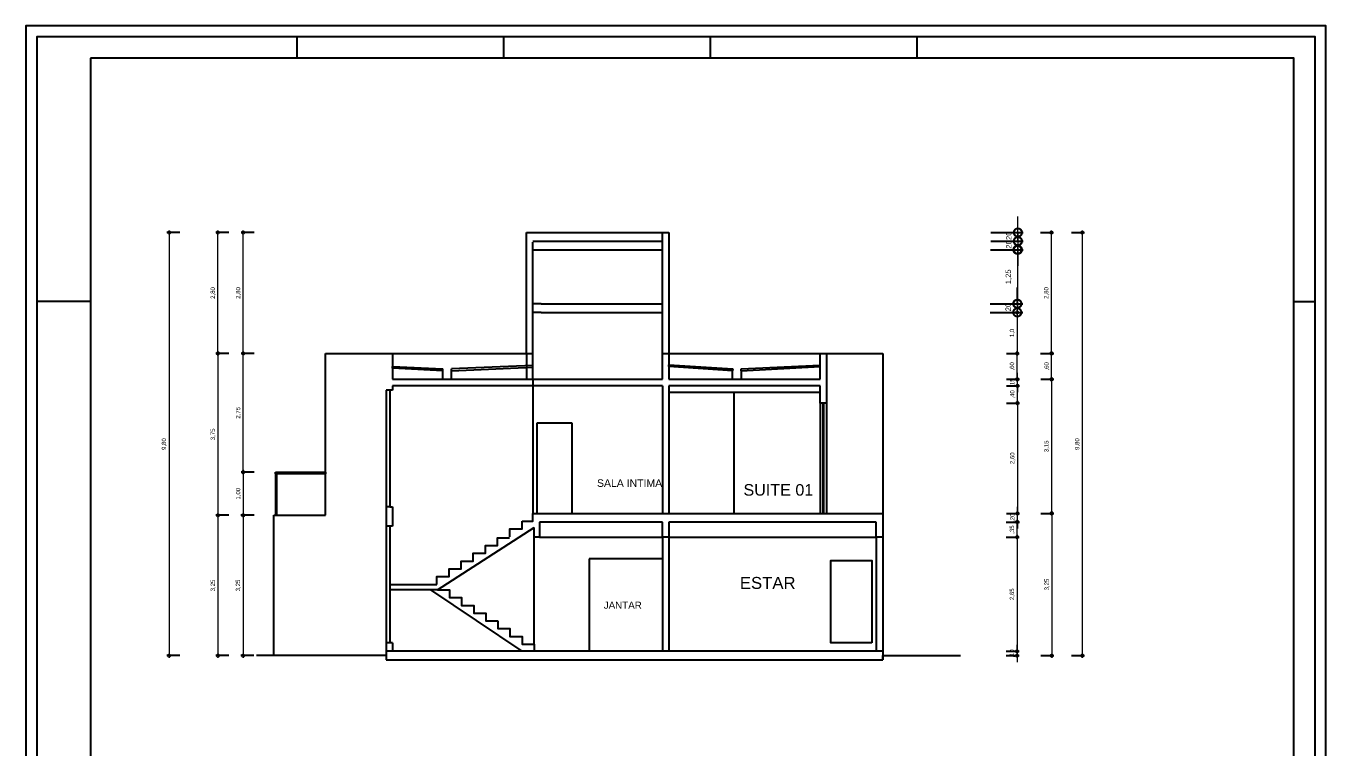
# Model space of a CAD drawing. Header units: metres. Extents: x 0 to 327, y 17 to 88.
# Drawn here: x 126.3 to 156.39, y 70.94 to 87.64 of the extents above; entities that cross this region are included whole.
import ezdxf

# ---------------------------------------------------------------- set-up
doc = ezdxf.new("R2010")
doc.units = ezdxf.units.M
doc.header["$LTSCALE"] = 0.5
doc.linetypes.add('HIDDEN', pattern=[9.525, 6.35, -3.175])
doc.layers.add('0_MRG_AUX', color=7, linetype='Continuous', true_color=0xecbcd1, plot=False)
for name, color, linetype in [('ARQ_ALV VS', 2, 'Continuous'), ('ARQ_CONC CT', 6, 'Continuous'), ('ARQ_ESQ CT', 30, 'Continuous'), ('ARQ_METAL CT', 2, 'Continuous'), ('ARQ_PROJ INF', 1, 'HIDDEN'), ('ARQ_TXT 01', 1, 'Continuous'), ('ARQ_VISTA 01', 1, 'Continuous'), ('DENTRO ESQUAD', 2, 'Continuous'), ('DET_VISTA 01', 1, 'Continuous'), ('MRG_EXTERNA', 1, 'Continuous'), ('MRG_INTERNA', 2, 'Continuous'), ('PDF_ARQ_ALV VS', 7, 'Continuous')]:
    doc.layers.add(name, color=color, linetype=linetype)
doc.layers.add('ARQ_COTA_AZUL', color=5, linetype='Continuous', lineweight=20, true_color=0x0000ff)
doc.styles.add('Annot_2.0mm', font='arial.ttf', dxfattribs={"height": 2})
doc.styles.add('cota', font='arial.ttf')
doc.dimstyles.new('Info 01 - annot', dxfattribs={"dimtxt": 2, "dimasz": 3, "dimexe": 1, "dimexo": 1, "dimgap": 1, "dimtad": 1, "dimzin": 4, "dimtxsty": 'cota', "dimblk": 'DOTSMALL', "dimcen": 2, "dimdle": 1, "dimclrd": 256, "dimclre": 256, "dimclrt": 1, "dimazin": 2, "dimtfac": 0.09, "dimtix": 1, "dimtmove": 2, "dimatfit": 2, "dimfxl": 5, "dimfxlon": 1, "dimtolj": 1, "dimtzin": 4, "dimlwd": -1, "dimarcsym": 1})

# ---------------------------------------------------------------- blocks, each defined once
blk = doc.blocks.new('_DotSmall')
at = {"color": 0, "linetype": 'ByBlock', "const_width": 0.5}
blk.add_lwpolyline([(-0.0625, 0, 1), (0.0625, 0, 1)], format="xyb", close=True, dxfattribs=at)
blk = doc.blocks.new('*D174')
at = {"layer": 'ARQ_COTA_AZUL', "transparency": 16777216}
for p, q in [((149.26, 82.858), (149.26, 83.233)), ((149.26, 82.858), (149.26, 82.658)), ((149.26, 82.658), (149.26, 82.283))]:
    blk.add_line(p, q, dxfattribs=at)
at = {"layer": 'ARQ_COTA_AZUL', "lineweight": -2, "transparency": 16777216}
for p, q in [((148.635, 82.858), (149.385, 82.858)), ((148.635, 82.658), (149.385, 82.658))]:
    blk.add_line(p, q, dxfattribs=at)
at = {"layer": 'ARQ_COTA_AZUL', "transparency": 16777216, "xscale": 0.375, "yscale": 0.375, "zscale": 0.375}
for p, rotation in [((149.26, 82.858), 270), ((149.26, 82.658), 90)]:
    blk.add_blockref('_DotSmall', p, dxfattribs=dict(at, rotation=rotation))
at = {"layer": 'ARQ_COTA_AZUL', "color": 1, "transparency": 16777216, "insert": (149.06, 82.758), "char_height": 0.125, "attachment_point": 5, "rotation": 90, "style": 'cota'}
blk.add_mtext('\\A1;,20', dxfattribs=at)
blk = doc.blocks.new('*D175')
at = {"layer": 'ARQ_COTA_AZUL', "transparency": 16777216}
for p, q in [((149.26, 82.658), (149.26, 83.033)), ((149.26, 82.658), (149.26, 82.458)), ((149.26, 82.458), (149.26, 82.083))]:
    blk.add_line(p, q, dxfattribs=at)
at = {"layer": 'ARQ_COTA_AZUL', "lineweight": -2, "transparency": 16777216}
for p, q in [((148.635, 82.658), (149.385, 82.658)), ((148.635, 82.458), (149.385, 82.458))]:
    blk.add_line(p, q, dxfattribs=at)
at = {"layer": 'ARQ_COTA_AZUL', "transparency": 16777216, "xscale": 0.375, "yscale": 0.375, "zscale": 0.375}
for p, rotation in [((149.26, 82.658), 270), ((149.26, 82.458), 90)]:
    blk.add_blockref('_DotSmall', p, dxfattribs=dict(at, rotation=rotation))
at = {"layer": 'ARQ_COTA_AZUL', "color": 1, "transparency": 16777216, "insert": (149.06, 82.558), "char_height": 0.125, "attachment_point": 5, "rotation": 90, "style": 'cota'}
blk.add_mtext('\\A1;,20', dxfattribs=at)
blk = doc.blocks.new('*D176')
at = {"layer": 'ARQ_COTA_AZUL', "transparency": 16777216}
blk.add_line((149.249, 82.583), (149.249, 81.083), dxfattribs=at)
at = {"layer": 'ARQ_COTA_AZUL', "lineweight": -2, "transparency": 16777216}
for p, q in [((148.624, 82.458), (149.374, 82.458)), ((148.624, 81.208), (149.374, 81.208))]:
    blk.add_line(p, q, dxfattribs=at)
at = {"layer": 'ARQ_COTA_AZUL', "transparency": 16777216, "xscale": 0.375, "yscale": 0.375, "zscale": 0.375}
for p, rotation in [((149.249, 82.458), 90), ((149.249, 81.208), 270)]:
    blk.add_blockref('_DotSmall', p, dxfattribs=dict(at, rotation=rotation))
at = {"layer": 'ARQ_COTA_AZUL', "color": 1, "transparency": 16777216, "insert": (149.049, 81.833), "char_height": 0.125, "attachment_point": 5, "rotation": 90, "style": 'cota'}
blk.add_mtext('\\A1;1,25', dxfattribs=at)
blk = doc.blocks.new('*D177')
at = {"layer": 'ARQ_COTA_AZUL', "transparency": 16777216}
for p, q in [((149.246, 81.208), (149.246, 81.583)), ((149.246, 81.208), (149.246, 81.008)), ((149.246, 81.008), (149.246, 80.633))]:
    blk.add_line(p, q, dxfattribs=at)
at = {"layer": 'ARQ_COTA_AZUL', "lineweight": -2, "transparency": 16777216}
for p, q in [((148.621, 81.208), (149.371, 81.208)), ((148.621, 81.008), (149.371, 81.008))]:
    blk.add_line(p, q, dxfattribs=at)
at = {"layer": 'ARQ_COTA_AZUL', "transparency": 16777216, "xscale": 0.375, "yscale": 0.375, "zscale": 0.375}
for p, rotation in [((149.246, 81.208), 270), ((149.246, 81.008), 90)]:
    blk.add_blockref('_DotSmall', p, dxfattribs=dict(at, rotation=rotation))
at = {"layer": 'ARQ_COTA_AZUL', "color": 1, "transparency": 16777216, "insert": (149.046, 81.108), "char_height": 0.125, "attachment_point": 5, "rotation": 90, "style": 'cota'}
blk.add_mtext('\\A1;,20', dxfattribs=at)
blk = doc.blocks.new('*D178')
at = {"layer": 'ARQ_COTA_AZUL', "lineweight": -2, "transparency": 16777216}
for p, q in [((148.993, 81.008), (149.293, 81.008)), ((148.993, 80.058), (149.293, 80.058))]:
    blk.add_line(p, q, dxfattribs=at)
at = {"layer": 'ARQ_COTA_AZUL', "transparency": 16777216}
blk.add_line((149.243, 81.058), (149.243, 80.008), dxfattribs=at)
at = {"layer": 'ARQ_COTA_AZUL', "transparency": 16777216, "xscale": 0.15, "yscale": 0.15, "zscale": 0.15}
for p, rotation in [((149.243, 81.008), 90), ((149.243, 80.058), 270)]:
    blk.add_blockref('_DotSmall', p, dxfattribs=dict(at, rotation=rotation))
at = {"layer": 'ARQ_COTA_AZUL', "color": 1, "transparency": 16777216, "insert": (149.132, 80.533), "char_height": 0.1, "attachment_point": 5, "rotation": 90, "style": 'cota'}
blk.add_mtext('\\A1;1,0', dxfattribs=at)
blk = doc.blocks.new('*D179')
at = {"layer": 'ARQ_COTA_AZUL', "transparency": 16777216}
blk.add_line((149.243, 79.408), (149.243, 80.108), dxfattribs=at)
at = {"layer": 'ARQ_COTA_AZUL', "lineweight": -2, "transparency": 16777216}
for p, q in [((148.993, 80.058), (149.293, 80.058)), ((148.993, 79.458), (149.293, 79.458))]:
    blk.add_line(p, q, dxfattribs=at)
at = {"layer": 'ARQ_COTA_AZUL', "transparency": 16777216, "xscale": 0.15, "yscale": 0.15, "zscale": 0.15}
for p, rotation in [((149.243, 80.058), 90), ((149.243, 79.458), 270)]:
    blk.add_blockref('_DotSmall', p, dxfattribs=dict(at, rotation=rotation))
at = {"layer": 'ARQ_COTA_AZUL', "color": 1, "transparency": 16777216, "insert": (149.132, 79.758), "char_height": 0.1, "attachment_point": 5, "rotation": 90, "style": 'cota'}
blk.add_mtext('\\A1;,60', dxfattribs=at)
blk = doc.blocks.new('*D180')
at = {"layer": 'ARQ_COTA_AZUL', "lineweight": -2, "transparency": 16777216}
for p, q in [((148.999, 79.458), (149.299, 79.458)), ((148.999, 79.308), (149.299, 79.308))]:
    blk.add_line(p, q, dxfattribs=at)
at = {"layer": 'ARQ_COTA_AZUL', "transparency": 16777216}
for p, q in [((149.249, 79.458), (149.249, 79.608)), ((149.249, 79.308), (149.249, 79.458)), ((149.249, 79.308), (149.249, 79.158))]:
    blk.add_line(p, q, dxfattribs=at)
at = {"layer": 'ARQ_COTA_AZUL', "transparency": 16777216, "xscale": 0.15, "yscale": 0.15, "zscale": 0.15}
for p, rotation in [((149.249, 79.458), 270), ((149.249, 79.308), 90)]:
    blk.add_blockref('_DotSmall', p, dxfattribs=dict(at, rotation=rotation))
at = {"layer": 'ARQ_COTA_AZUL', "color": 1, "transparency": 16777216, "insert": (149.139, 79.383), "char_height": 0.1, "attachment_point": 5, "rotation": 90, "style": 'cota'}
blk.add_mtext('\\A1;,15', dxfattribs=at)
blk = doc.blocks.new('*D181')
at = {"layer": 'ARQ_COTA_AZUL', "lineweight": -2, "transparency": 16777216}
for p, q in [((148.999, 79.308), (149.299, 79.308)), ((148.999, 78.908), (149.299, 78.908))]:
    blk.add_line(p, q, dxfattribs=at)
at = {"layer": 'ARQ_COTA_AZUL', "transparency": 16777216}
blk.add_line((149.249, 78.858), (149.249, 79.358), dxfattribs=at)
at = {"layer": 'ARQ_COTA_AZUL', "transparency": 16777216, "xscale": 0.15, "yscale": 0.15, "zscale": 0.15}
for p, rotation in [((149.249, 79.308), 90), ((149.249, 78.908), 270)]:
    blk.add_blockref('_DotSmall', p, dxfattribs=dict(at, rotation=rotation))
at = {"layer": 'ARQ_COTA_AZUL', "color": 1, "transparency": 16777216, "insert": (149.139, 79.108), "char_height": 0.1, "attachment_point": 5, "rotation": 90, "style": 'cota'}
blk.add_mtext('\\A1;,40', dxfattribs=at)
blk = doc.blocks.new('*D182')
at = {"layer": 'ARQ_COTA_AZUL', "lineweight": -2, "transparency": 16777216}
for p, q in [((149, 78.908), (149.3, 78.908)), ((149, 76.353), (149.3, 76.353))]:
    blk.add_line(p, q, dxfattribs=at)
at = {"layer": 'ARQ_COTA_AZUL', "transparency": 16777216}
blk.add_line((149.25, 78.958), (149.25, 76.303), dxfattribs=at)
at = {"layer": 'ARQ_COTA_AZUL', "transparency": 16777216, "xscale": 0.15, "yscale": 0.15, "zscale": 0.15}
for p, rotation in [((149.25, 78.908), 90), ((149.25, 76.353), 270)]:
    blk.add_blockref('_DotSmall', p, dxfattribs=dict(at, rotation=rotation))
at = {"layer": 'ARQ_COTA_AZUL', "color": 1, "transparency": 16777216, "insert": (149.139, 77.63), "char_height": 0.1, "attachment_point": 5, "rotation": 90, "style": 'cota'}
blk.add_mtext('\\A1;2,60', dxfattribs=at)
blk = doc.blocks.new('*D183')
at = {"layer": 'ARQ_COTA_AZUL', "transparency": 16777216}
for p, q in [((149.25, 76.353), (149.25, 76.503)), ((149.25, 76.153), (149.25, 76.353)), ((149.25, 76.153), (149.25, 76.003))]:
    blk.add_line(p, q, dxfattribs=at)
at = {"layer": 'ARQ_COTA_AZUL', "lineweight": -2, "transparency": 16777216}
for p, q in [((149, 76.353), (149.3, 76.353)), ((149, 76.153), (149.3, 76.153))]:
    blk.add_line(p, q, dxfattribs=at)
at = {"layer": 'ARQ_COTA_AZUL', "transparency": 16777216, "xscale": 0.15, "yscale": 0.15, "zscale": 0.15}
for p, rotation in [((149.25, 76.353), 270), ((149.25, 76.153), 90)]:
    blk.add_blockref('_DotSmall', p, dxfattribs=dict(at, rotation=rotation))
at = {"layer": 'ARQ_COTA_AZUL', "color": 1, "transparency": 16777216, "insert": (149.139, 76.253), "char_height": 0.1, "attachment_point": 5, "rotation": 90, "style": 'cota'}
blk.add_mtext('\\A1;,20', dxfattribs=at)
blk = doc.blocks.new('*D184')
at = {"layer": 'ARQ_COTA_AZUL', "lineweight": -2, "transparency": 16777216}
for p, q in [((148.991, 76.153), (149.291, 76.153)), ((148.991, 75.803), (149.291, 75.803))]:
    blk.add_line(p, q, dxfattribs=at)
at = {"layer": 'ARQ_COTA_AZUL', "transparency": 16777216}
blk.add_line((149.241, 75.753), (149.241, 76.203), dxfattribs=at)
at = {"layer": 'ARQ_COTA_AZUL', "transparency": 16777216, "xscale": 0.15, "yscale": 0.15, "zscale": 0.15}
for p, rotation in [((149.241, 76.153), 90), ((149.241, 75.803), 270)]:
    blk.add_blockref('_DotSmall', p, dxfattribs=dict(at, rotation=rotation))
at = {"layer": 'ARQ_COTA_AZUL', "color": 1, "transparency": 16777216, "insert": (149.131, 75.978), "char_height": 0.1, "attachment_point": 5, "rotation": 90, "style": 'cota'}
blk.add_mtext('\\A1;,35', dxfattribs=at)
blk = doc.blocks.new('*D185')
at = {"layer": 'ARQ_COTA_AZUL', "transparency": 16777216}
blk.add_line((149.241, 75.853), (149.241, 73.108), dxfattribs=at)
at = {"layer": 'ARQ_COTA_AZUL', "lineweight": -2, "transparency": 16777216}
for p, q in [((148.991, 75.803), (149.291, 75.803)), ((148.991, 73.158), (149.291, 73.158))]:
    blk.add_line(p, q, dxfattribs=at)
at = {"layer": 'ARQ_COTA_AZUL', "transparency": 16777216, "xscale": 0.15, "yscale": 0.15, "zscale": 0.15}
for p, rotation in [((149.241, 75.803), 90), ((149.241, 73.158), 270)]:
    blk.add_blockref('_DotSmall', p, dxfattribs=dict(at, rotation=rotation))
at = {"layer": 'ARQ_COTA_AZUL', "color": 1, "transparency": 16777216, "insert": (149.131, 74.48), "char_height": 0.1, "attachment_point": 5, "rotation": 90, "style": 'cota'}
blk.add_mtext('\\A1;2,65', dxfattribs=at)
blk = doc.blocks.new('*D186')
at = {"layer": 'ARQ_COTA_AZUL', "lineweight": -2, "transparency": 16777216}
for p, q in [((148.991, 73.158), (149.291, 73.158)), ((148.991, 73.058), (149.291, 73.058))]:
    blk.add_line(p, q, dxfattribs=at)
at = {"layer": 'ARQ_COTA_AZUL', "transparency": 16777216}
for p, q in [((149.241, 73.158), (149.241, 73.308)), ((149.241, 73.158), (149.241, 73.058)), ((149.241, 73.058), (149.241, 72.908))]:
    blk.add_line(p, q, dxfattribs=at)
at = {"layer": 'ARQ_COTA_AZUL', "transparency": 16777216, "xscale": 0.15, "yscale": 0.15, "zscale": 0.15}
for p, rotation in [((149.241, 73.158), 270), ((149.241, 73.058), 90)]:
    blk.add_blockref('_DotSmall', p, dxfattribs=dict(at, rotation=rotation))
at = {"layer": 'ARQ_COTA_AZUL', "color": 1, "transparency": 16777216, "insert": (149.131, 73.108), "char_height": 0.1, "attachment_point": 5, "rotation": 90, "style": 'cota'}
blk.add_mtext('\\A1;,10', dxfattribs=at)
blk = doc.blocks.new('*D187')
at = {"layer": 'ARQ_COTA_AZUL', "lineweight": -2, "transparency": 16777216}
for p, q in [((149.785, 82.858), (150.085, 82.858)), ((149.785, 80.058), (150.085, 80.058))]:
    blk.add_line(p, q, dxfattribs=at)
at = {"layer": 'ARQ_COTA_AZUL', "transparency": 16777216}
blk.add_line((150.035, 80.008), (150.035, 82.908), dxfattribs=at)
at = {"layer": 'ARQ_COTA_AZUL', "transparency": 16777216, "xscale": 0.15, "yscale": 0.15, "zscale": 0.15}
for p, rotation in [((150.035, 82.858), 90), ((150.035, 80.058), 270)]:
    blk.add_blockref('_DotSmall', p, dxfattribs=dict(at, rotation=rotation))
at = {"layer": 'ARQ_COTA_AZUL', "color": 1, "transparency": 16777216, "insert": (149.925, 81.458), "char_height": 0.1, "attachment_point": 5, "rotation": 90, "style": 'cota'}
blk.add_mtext('\\A1;2,80', dxfattribs=at)
blk = doc.blocks.new('*D188')
at = {"layer": 'ARQ_COTA_AZUL', "transparency": 16777216}
blk.add_line((150.042, 79.408), (150.042, 80.108), dxfattribs=at)
at = {"layer": 'ARQ_COTA_AZUL', "lineweight": -2, "transparency": 16777216}
for p, q in [((149.792, 80.058), (150.092, 80.058)), ((149.792, 79.458), (150.092, 79.458))]:
    blk.add_line(p, q, dxfattribs=at)
at = {"layer": 'ARQ_COTA_AZUL', "transparency": 16777216, "xscale": 0.15, "yscale": 0.15, "zscale": 0.15}
for p, rotation in [((150.042, 80.058), 90), ((150.042, 79.458), 270)]:
    blk.add_blockref('_DotSmall', p, dxfattribs=dict(at, rotation=rotation))
at = {"layer": 'ARQ_COTA_AZUL', "color": 1, "transparency": 16777216, "insert": (149.932, 79.758), "char_height": 0.1, "attachment_point": 5, "rotation": 90, "style": 'cota'}
blk.add_mtext('\\A1;,60', dxfattribs=at)
blk = doc.blocks.new('*D189')
at = {"layer": 'ARQ_COTA_AZUL', "lineweight": -2, "transparency": 16777216}
for p, q in [((149.788, 79.458), (150.088, 79.458)), ((149.788, 76.353), (150.088, 76.353))]:
    blk.add_line(p, q, dxfattribs=at)
at = {"layer": 'ARQ_COTA_AZUL', "transparency": 16777216}
blk.add_line((150.038, 79.508), (150.038, 76.303), dxfattribs=at)
at = {"layer": 'ARQ_COTA_AZUL', "transparency": 16777216, "xscale": 0.15, "yscale": 0.15, "zscale": 0.15}
for p, rotation in [((150.038, 79.458), 90), ((150.038, 76.353), 270)]:
    blk.add_blockref('_DotSmall', p, dxfattribs=dict(at, rotation=rotation))
at = {"layer": 'ARQ_COTA_AZUL', "color": 1, "transparency": 16777216, "insert": (149.928, 77.905), "char_height": 0.1, "attachment_point": 5, "rotation": 90, "style": 'cota'}
blk.add_mtext('\\A1;3,15', dxfattribs=at)
blk = doc.blocks.new('*D190')
at = {"layer": 'ARQ_COTA_AZUL', "lineweight": -2, "transparency": 16777216}
for p, q in [((149.794, 76.353), (150.094, 76.353)), ((149.794, 73.058), (150.094, 73.058))]:
    blk.add_line(p, q, dxfattribs=at)
at = {"layer": 'ARQ_COTA_AZUL', "transparency": 16777216}
blk.add_line((150.044, 76.403), (150.044, 73.008), dxfattribs=at)
at = {"layer": 'ARQ_COTA_AZUL', "transparency": 16777216, "xscale": 0.15, "yscale": 0.15, "zscale": 0.15}
for p, rotation in [((150.044, 76.353), 90), ((150.044, 73.058), 270)]:
    blk.add_blockref('_DotSmall', p, dxfattribs=dict(at, rotation=rotation))
at = {"layer": 'ARQ_COTA_AZUL', "color": 1, "transparency": 16777216, "insert": (149.934, 74.705), "char_height": 0.1, "attachment_point": 5, "rotation": 90, "style": 'cota'}
blk.add_mtext('\\A1;3,25', dxfattribs=at)
blk = doc.blocks.new('*D191')
at = {"layer": 'ARQ_COTA_AZUL', "lineweight": -2, "transparency": 16777216}
for p, q in [((150.501, 82.858), (150.801, 82.858)), ((150.501, 73.058), (150.801, 73.058))]:
    blk.add_line(p, q, dxfattribs=at)
at = {"layer": 'ARQ_COTA_AZUL', "transparency": 16777216}
blk.add_line((150.751, 82.908), (150.751, 73.008), dxfattribs=at)
at = {"layer": 'ARQ_COTA_AZUL', "transparency": 16777216, "xscale": 0.15, "yscale": 0.15, "zscale": 0.15}
for p, rotation in [((150.751, 82.858), 90), ((150.751, 73.058), 270)]:
    blk.add_blockref('_DotSmall', p, dxfattribs=dict(at, rotation=rotation))
at = {"layer": 'ARQ_COTA_AZUL', "color": 1, "transparency": 16777216, "insert": (150.641, 77.958), "char_height": 0.1, "attachment_point": 5, "rotation": 90, "style": 'cota'}
blk.add_mtext('\\A1;9,80', dxfattribs=at)
blk = doc.blocks.new('*D192')
at = {"layer": 'ARQ_COTA_AZUL', "lineweight": -2, "transparency": 16777216}
for p, q in [((131.575, 82.858), (131.275, 82.858)), ((131.575, 80.058), (131.275, 80.058))]:
    blk.add_line(p, q, dxfattribs=at)
at = {"layer": 'ARQ_COTA_AZUL', "transparency": 16777216}
blk.add_line((131.325, 80.008), (131.325, 82.908), dxfattribs=at)
at = {"layer": 'ARQ_COTA_AZUL', "transparency": 16777216, "xscale": 0.15, "yscale": 0.15, "zscale": 0.15}
for p, rotation in [((131.325, 82.858), 90), ((131.325, 80.058), 270)]:
    blk.add_blockref('_DotSmall', p, dxfattribs=dict(at, rotation=rotation))
at = {"layer": 'ARQ_COTA_AZUL', "color": 1, "transparency": 16777216, "insert": (131.215, 81.458), "char_height": 0.1, "attachment_point": 5, "rotation": 90, "style": 'cota'}
blk.add_mtext('\\A1;2,80', dxfattribs=at)
blk = doc.blocks.new('*D193')
at = {"layer": 'ARQ_COTA_AZUL', "transparency": 16777216}
blk.add_line((131.325, 77.258), (131.325, 80.108), dxfattribs=at)
at = {"layer": 'ARQ_COTA_AZUL', "lineweight": -2, "transparency": 16777216}
for p, q in [((131.575, 80.058), (131.275, 80.058)), ((131.575, 77.308), (131.275, 77.308))]:
    blk.add_line(p, q, dxfattribs=at)
at = {"layer": 'ARQ_COTA_AZUL', "transparency": 16777216, "xscale": 0.15, "yscale": 0.15, "zscale": 0.15}
for p, rotation in [((131.325, 80.058), 90), ((131.325, 77.308), 270)]:
    blk.add_blockref('_DotSmall', p, dxfattribs=dict(at, rotation=rotation))
at = {"layer": 'ARQ_COTA_AZUL', "color": 1, "transparency": 16777216, "insert": (131.215, 78.683), "char_height": 0.1, "attachment_point": 5, "rotation": 90, "style": 'cota'}
blk.add_mtext('\\A1;2,75', dxfattribs=at)
blk = doc.blocks.new('*D194')
at = {"layer": 'ARQ_COTA_AZUL', "transparency": 16777216}
blk.add_line((131.326, 77.358), (131.326, 76.258), dxfattribs=at)
at = {"layer": 'ARQ_COTA_AZUL', "lineweight": -2, "transparency": 16777216}
for p, q in [((131.576, 77.308), (131.276, 77.308)), ((131.576, 76.308), (131.276, 76.308))]:
    blk.add_line(p, q, dxfattribs=at)
at = {"layer": 'ARQ_COTA_AZUL', "transparency": 16777216, "xscale": 0.15, "yscale": 0.15, "zscale": 0.15}
for p, rotation in [((131.326, 77.308), 90), ((131.326, 76.308), 270)]:
    blk.add_blockref('_DotSmall', p, dxfattribs=dict(at, rotation=rotation))
at = {"layer": 'ARQ_COTA_AZUL', "color": 1, "transparency": 16777216, "insert": (131.215, 76.808), "char_height": 0.1, "attachment_point": 5, "rotation": 90, "style": 'cota'}
blk.add_mtext('\\A1;1,00', dxfattribs=at)
blk = doc.blocks.new('*D195')
at = {"layer": 'ARQ_COTA_AZUL', "lineweight": -2, "transparency": 16777216}
for p, q in [((131.572, 76.308), (131.272, 76.308)), ((131.572, 73.058), (131.272, 73.058))]:
    blk.add_line(p, q, dxfattribs=at)
at = {"layer": 'ARQ_COTA_AZUL', "transparency": 16777216}
blk.add_line((131.322, 76.358), (131.322, 73.008), dxfattribs=at)
at = {"layer": 'ARQ_COTA_AZUL', "transparency": 16777216, "xscale": 0.15, "yscale": 0.15, "zscale": 0.15}
for p, rotation in [((131.322, 76.308), 90), ((131.322, 73.058), 270)]:
    blk.add_blockref('_DotSmall', p, dxfattribs=dict(at, rotation=rotation))
at = {"layer": 'ARQ_COTA_AZUL', "color": 1, "transparency": 16777216, "insert": (131.212, 74.683), "char_height": 0.1, "attachment_point": 5, "rotation": 90, "style": 'cota'}
blk.add_mtext('\\A1;3,25', dxfattribs=at)
blk = doc.blocks.new('*D196')
at = {"layer": 'ARQ_COTA_AZUL', "lineweight": -2, "transparency": 16777216}
for p, q in [((130.99, 76.308), (130.69, 76.308)), ((130.99, 73.058), (130.69, 73.058))]:
    blk.add_line(p, q, dxfattribs=at)
at = {"layer": 'ARQ_COTA_AZUL', "transparency": 16777216}
blk.add_line((130.74, 76.358), (130.74, 73.008), dxfattribs=at)
at = {"layer": 'ARQ_COTA_AZUL', "transparency": 16777216, "xscale": 0.15, "yscale": 0.15, "zscale": 0.15}
for p, rotation in [((130.74, 76.308), 90), ((130.74, 73.058), 270)]:
    blk.add_blockref('_DotSmall', p, dxfattribs=dict(at, rotation=rotation))
at = {"layer": 'ARQ_COTA_AZUL', "color": 1, "transparency": 16777216, "insert": (130.63, 74.683), "char_height": 0.1, "attachment_point": 5, "rotation": 90, "style": 'cota'}
blk.add_mtext('\\A1;3,25', dxfattribs=at)
blk = doc.blocks.new('*D197')
at = {"layer": 'ARQ_COTA_AZUL', "transparency": 16777216}
blk.add_line((130.74, 80.108), (130.74, 76.258), dxfattribs=at)
at = {"layer": 'ARQ_COTA_AZUL', "lineweight": -2, "transparency": 16777216}
for p, q in [((130.99, 80.058), (130.69, 80.058)), ((130.99, 76.308), (130.69, 76.308))]:
    blk.add_line(p, q, dxfattribs=at)
at = {"layer": 'ARQ_COTA_AZUL', "transparency": 16777216, "xscale": 0.15, "yscale": 0.15, "zscale": 0.15}
for p, rotation in [((130.74, 80.058), 90), ((130.74, 76.308), 270)]:
    blk.add_blockref('_DotSmall', p, dxfattribs=dict(at, rotation=rotation))
at = {"layer": 'ARQ_COTA_AZUL', "color": 1, "transparency": 16777216, "insert": (130.63, 78.183), "char_height": 0.1, "attachment_point": 5, "rotation": 90, "style": 'cota'}
blk.add_mtext('\\A1;3,75', dxfattribs=at)
blk = doc.blocks.new('*D198')
at = {"layer": 'ARQ_COTA_AZUL', "lineweight": -2, "transparency": 16777216}
for p, q in [((130.988, 82.858), (130.688, 82.858)), ((130.988, 80.058), (130.688, 80.058))]:
    blk.add_line(p, q, dxfattribs=at)
at = {"layer": 'ARQ_COTA_AZUL', "transparency": 16777216}
blk.add_line((130.738, 80.008), (130.738, 82.908), dxfattribs=at)
at = {"layer": 'ARQ_COTA_AZUL', "transparency": 16777216, "xscale": 0.15, "yscale": 0.15, "zscale": 0.15}
for p, rotation in [((130.738, 82.858), 90), ((130.738, 80.058), 270)]:
    blk.add_blockref('_DotSmall', p, dxfattribs=dict(at, rotation=rotation))
at = {"layer": 'ARQ_COTA_AZUL', "color": 1, "transparency": 16777216, "insert": (130.628, 81.458), "char_height": 0.1, "attachment_point": 5, "rotation": 90, "style": 'cota'}
blk.add_mtext('\\A1;2,80', dxfattribs=at)
blk = doc.blocks.new('*D199')
at = {"layer": 'ARQ_COTA_AZUL', "lineweight": -2, "transparency": 16777216}
for p, q in [((129.859, 82.858), (129.559, 82.858)), ((129.859, 73.058), (129.559, 73.058))]:
    blk.add_line(p, q, dxfattribs=at)
at = {"layer": 'ARQ_COTA_AZUL', "transparency": 16777216}
blk.add_line((129.609, 82.908), (129.609, 73.008), dxfattribs=at)
at = {"layer": 'ARQ_COTA_AZUL', "transparency": 16777216, "xscale": 0.15, "yscale": 0.15, "zscale": 0.15}
for p, rotation in [((129.609, 82.858), 90), ((129.609, 73.058), 270)]:
    blk.add_blockref('_DotSmall', p, dxfattribs=dict(at, rotation=rotation))
at = {"layer": 'ARQ_COTA_AZUL', "color": 1, "transparency": 16777216, "insert": (129.499, 77.958), "char_height": 0.1, "attachment_point": 5, "rotation": 90, "style": 'cota'}
blk.add_mtext('\\A1;9,80', dxfattribs=at)
blk = doc.blocks.new('FORMATO_A2mmD')
at = {"layer": '0_MRG_AUX'}
blk.add_lwpolyline([(5, -5), (5, 425), (-599, 425), (-599, -5)], close=True, dxfattribs=at)
at = {"layer": 'MRG_EXTERNA'}
blk.add_lwpolyline([(0, 0), (0, 420), (-594, 420), (-594, 0)], close=True, dxfattribs=at)
at = {"layer": 'MRG_INTERNA'}
for p, q in [((-473, 410), (-473, 420)), ((-377, 410), (-377, 420)), ((-377, 410), (-377, 420)), ((-281, 410), (-281, 420)), ((-185, 410), (-185, 420)), ((-185, 410), (-185, 420)), ((-569, 297), (-594, 297)), ((-10, 297), (0, 297)), ((-473, 10), (-473, 0)), ((-377, 10), (-377, 0)), ((-377, 10), (-377, 0)), ((-281, 10), (-281, 0)), ((-185, 10), (-185, 0)), ((-185, 10), (-185, 0))]:
    blk.add_line(p, q, dxfattribs=at)
blk.add_lwpolyline([(-569, 410), (-569, 10), (-10, 10), (-10, 410)], close=True, dxfattribs=at)

msp = doc.modelspace()

# ---------------------------------------------------------------- linework, layer by layer
at = {"layer": 'ARQ_ALV VS'}
for p, q in [((134.631, 79.208), (134.631, 76.508)), ((134.631, 76.058), (134.631, 73.358))]:
    msp.add_line(p, q, dxfattribs=at)
for points in [[(137.881, 80.058), (138.031, 80.058), (138.031, 81.058)], [(134.881, 80.058), (137.881, 80.058)], [(137.881, 80.058), (137.881, 79.458)], [(141.031, 79.158), (141.031, 76.353)], [(141.181, 79.158), (141.181, 76.353)], [(141.181, 79.158), (142.681, 79.158), (144.681, 79.158)], [(142.681, 79.158), (142.681, 76.353)], [(144.681, 78.908), (144.681, 76.353)], [(144.831, 78.908), (144.831, 76.353)], [(138.131, 76.353), (138.131, 78.453)], [(138.131, 78.453), (138.931, 78.453)], [(138.931, 78.453), (138.931, 76.353)], [(141.181, 76.153), (141.181, 75.803), (141.031, 75.803), (141.031, 76.153)], [(134.721, 76.058), (134.721, 73.358)], [(138.061, 73.323), (138.061, 75.803)], [(141.031, 75.803), (141.031, 75.303), (139.331, 75.303)], [(141.031, 75.803), (141.031, 73.158)], [(141.181, 75.803), (141.181, 73.158)], [(139.331, 75.303), (139.331, 73.158)], [(145.881, 73.358), (144.929, 73.358), (144.929, 75.258), (145.881, 75.258), (145.881, 73.358)], [(134.721, 74.708), (135.811, 74.708)], [(135.821, 74.583), (134.721, 74.583)], [(137.781, 73.158), (135.671, 74.583)], [(135.821, 74.583), (136.101, 74.583), (136.101, 74.403), (136.381, 74.403), (136.381, 74.223), (136.661, 74.223), (136.661, 74.043), (136.941, 74.043), (136.941, 73.863), (137.221, 73.863)], [(137.221, 73.863), (137.221, 73.683), (137.501, 73.683), (137.501, 73.503), (137.781, 73.503), (137.781, 73.323), (138.061, 73.323), (138.061, 73.158)], [(134.781, 73.358), (134.631, 73.358)], [(134.631, 73.358), (134.631, 73.158)], [(134.781, 73.358), (134.781, 73.158)]]:
    msp.add_lwpolyline(points, dxfattribs=at)
at = {"layer": 'ARQ_CONC CT'}
for p, q in [((141.031, 80.058), (141.181, 80.058)), ((141.181, 80.058), (141.181, 79.458)), ((134.631, 76.508), (134.631, 76.058)), ((146.131, 72.958), (146.131, 73.058))]:
    msp.add_line(p, q, dxfattribs=at)
for points in [[(134.631, 80.058), (134.781, 80.058), (134.781, 79.458)], [(134.731, 80.058), (134.881, 80.058)], [(144.681, 80.058), (144.831, 80.058)], [(144.681, 79.458), (144.681, 80.058)], [(144.831, 80.058), (144.831, 79.458)], [(134.781, 79.458), (141.031, 79.458)], [(134.781, 79.458), (137.111, 79.458)], [(141.181, 79.458), (144.681, 79.458)], [(141.181, 79.458), (142.654, 79.458)], [(144.831, 79.458), (144.831, 78.908), (144.681, 78.908), (144.681, 79.308)], [(134.781, 79.208), (134.721, 79.208), (134.631, 79.208)], [(141.031, 79.308), (134.781, 79.308)], [(134.781, 79.308), (134.781, 79.208)], [(144.681, 79.308), (141.181, 79.308)], [(134.721, 76.508), (134.631, 76.508)], [(134.721, 76.508), (134.781, 76.508)], [(134.781, 76.508), (134.781, 76.058)], [(137.501, 75.813), (137.501, 75.993), (137.781, 75.993), (137.781, 76.173)], [(137.781, 76.173), (138.031, 76.173), (138.031, 76.353)], [(138.031, 76.353), (146.131, 76.353)], [(138.031, 76.353), (138.131, 76.353)], [(138.181, 76.153), (138.181, 75.803), (138.061, 75.803)], [(141.031, 76.153), (138.181, 76.153)], [(145.981, 76.153), (141.181, 76.153)], [(146.131, 76.353), (146.131, 75.803), (145.981, 75.803), (145.981, 76.153)], [(134.721, 76.058), (134.631, 76.058)], [(134.781, 76.058), (134.721, 76.058)], [(135.821, 74.583), (138.061, 76.023)], [(138.061, 75.803), (138.061, 76.023)], [(135.811, 74.708), (135.811, 74.888), (136.091, 74.888), (136.091, 75.068), (136.371, 75.068), (136.371, 75.248), (136.651, 75.248), (136.651, 75.428), (136.931, 75.428), (136.931, 75.608), (137.211, 75.608), (137.211, 75.788), (137.491, 75.788)], [(138.181, 75.803), (141.031, 75.803)], [(141.181, 75.803), (145.981, 75.803)], [(146.131, 73.158), (134.631, 73.158)], [(134.631, 73.158), (134.631, 73.058)], [(146.131, 73.158), (146.131, 72.958)], [(134.631, 73.058), (134.631, 72.958)], [(134.631, 72.958), (146.131, 72.958)]]:
    msp.add_lwpolyline(points, dxfattribs=at)
at = {"layer": 'ARQ_ESQ CT'}
msp.add_lwpolyline([(134.721, 79.208), (134.721, 76.508)], dxfattribs=at)
at = {"layer": 'ARQ_METAL CT'}
msp.add_line((136.146, 79.458), (136.146, 79.658), dxfattribs=at)
for points in [[(137.881, 80.058), (137.881, 82.858)], [(137.881, 82.858), (141.181, 82.858)], [(141.181, 82.858), (141.181, 80.058)], [(138.031, 79.741), (138.031, 79.781), (136.146, 79.698)], [(142.854, 79.698), (144.681, 79.784)], [(134.781, 79.713), (134.783, 79.756), (135.95, 79.7)], [(135.946, 79.658), (134.781, 79.713)], [(135.946, 79.658), (135.95, 79.7)], [(135.946, 79.458), (135.946, 79.658)], [(136.146, 79.658), (138.031, 79.741)], [(136.146, 79.658), (136.146, 79.698)], [(138.031, 79.458), (138.031, 76.353)], [(142.654, 79.458), (142.654, 79.658)], [(142.854, 79.658), (144.681, 79.758)], [(142.854, 79.658), (142.854, 79.698)], [(142.854, 79.658), (142.854, 79.458)]]:
    msp.add_lwpolyline(points, dxfattribs=at)
msp.add_lwpolyline([(142.659, 79.7), (142.654, 79.658), (141.181, 79.758), (141.181, 79.796)], close=True, dxfattribs=at)
at = {"layer": 'ARQ_PROJ INF'}
for p, q in [((138.031, 82.658), (141.031, 82.658)), ((138.031, 82.458), (141.031, 82.458)), ((138.225, 81.208), (138.031, 81.208)), ((138.225, 81.008), (138.031, 81.008)), ((141.031, 79.458), (141.031, 80.058)), ((141.031, 79.308), (141.031, 79.158)), ((141.181, 79.308), (141.181, 79.158))]:
    msp.add_line(p, q, dxfattribs=at)
for points in [[(137.881, 79.458), (138.031, 79.458), (138.031, 82.858)], [(141.031, 80.058), (141.031, 82.858)], [(138.225, 81.208), (141.031, 81.208)], [(138.225, 81.008), (141.031, 81.008)]]:
    msp.add_lwpolyline(points, dxfattribs=at)
at = {"layer": 'ARQ_VISTA 01'}
msp.add_line((146.131, 73.058), (147.931, 73.058), dxfattribs=at)
for points in [[(133.231, 76.308), (133.231, 80.058)], [(133.231, 80.058), (134.631, 80.058)], [(141.181, 80.058), (144.681, 80.058)], [(144.831, 80.058), (146.131, 80.058)], [(146.131, 80.058), (146.131, 76.308)], [(132.073, 77.308), (133.233, 77.308)], [(133.233, 77.308), (133.233, 77.268), (132.081, 77.268)], [(132.031, 73.058), (132.031, 76.308)], [(132.031, 76.308), (133.231, 76.308)], [(145.981, 75.803), (145.981, 73.158)], [(146.131, 75.758), (146.131, 73.158)], [(134.631, 73.058), (131.631, 73.058)]]:
    msp.add_lwpolyline(points, dxfattribs=at)
at = {"layer": 'DENTRO ESQUAD', "color": 7, "true_color": 0xffffff}
for points in [[(134.631, 80.058), (134.731, 80.058)], [(134.631, 80.058), (134.781, 80.058)], [(144.681, 79.758), (144.681, 79.81)], [(144.681, 79.758), (144.681, 79.798)], [(132.073, 77.268), (132.073, 77.308)], [(132.081, 77.268), (132.073, 77.268)], [(132.031, 76.308), (132.081, 76.308)], [(132.081, 76.308), (132.101, 76.308)], [(146.131, 76.308), (146.131, 76.108)], [(146.131, 76.108), (146.131, 75.758)]]:
    msp.add_lwpolyline(points, dxfattribs=at)
at = {"layer": 'DENTRO ESQUAD'}
for points in [[(144.741, 78.908), (144.741, 76.353)], [(144.771, 76.353), (144.771, 78.908)]]:
    msp.add_lwpolyline(points, dxfattribs=at)
at = {"layer": 'DET_VISTA 01'}
for points in [[(132.081, 76.308), (132.081, 77.268)], [(132.101, 76.308), (132.101, 77.268)]]:
    msp.add_lwpolyline(points, dxfattribs=at)
at = {"layer": 'PDF_ARQ_ALV VS'}
msp.add_lwpolyline([(135.821, 74.583), (135.671, 74.583)], dxfattribs=at)

# ---------------------------------------------------------------- block references
at = {"xscale": 0.04983061634150805, "yscale": 0.04983061634150805, "zscale": 0.04983061634150805}
msp.add_blockref('FORMATO_A2mmD', (156.144, 66.464), dxfattribs=at)

# ---------------------------------------------------------------- texts
at = {"layer": 'ARQ_TXT 01', "attachment_point": 1, "style": 'Annot_2.0mm'}
for s, insert, char_height, width in [('SALA INTIMA', (139.516, 77.141), 0.17346, 3.24704), ('SUITE 01', (142.907, 77.031), 0.2668, 4.14565), ('ESTAR', (142.823, 74.881), 0.2769, 3.7259), ('JANTAR', (139.673, 74.307), 0.1619, 2.19873)]:
    msp.add_mtext(s, dxfattribs=dict(at, insert=insert, char_height=char_height, width=width))

# ---------------------------------------------------------------- dimensions: what is measured, and where the dimension line sits
at = {"layer": 'ARQ_COTA_AZUL', "color": 7, "true_color": 0xffffff}
for base, p1, p2, picture, middle in [((149.26, 82.658), (141.031, 82.858), (141.031, 82.658), '*D174', (149.06, 82.758)), ((149.26, 82.458), (141.031, 82.658), (141.031, 82.458), '*D175', (149.06, 82.558)), ((149.249, 81.208), (141.031, 82.458), (141.031, 81.208), '*D176', (149.049, 81.833)), ((149.246, 81.008), (141.031, 81.208), (141.031, 81.008), '*D177', (149.046, 81.108))]:
    dim = msp.add_linear_dim(base=base, p1=p1, p2=p2, angle=90, dimstyle='Info 01 - annot', override={"dimtxt": 1}, dxfattribs=at)
    dim.commit()
    dim.dimension.update_dxf_attribs({"geometry": picture, "text_midpoint": middle})
for base, p1, p2, picture, middle in [((129.609, 73.058), (133.14, 82.858), (133.14, 73.058), '*D199', (129.499, 77.958)), ((130.738, 82.858), (137.881, 80.058), (137.881, 82.858), '*D198', (130.628, 81.458)), ((131.325, 82.858), (137.881, 80.058), (137.881, 82.858), '*D192', (131.215, 81.458)), ((150.035, 82.858), (141.181, 80.058), (141.181, 82.858), '*D187', (149.925, 81.458)), ((150.751, 73.058), (147.947, 82.858), (147.947, 73.058), '*D191', (150.641, 77.958)), ((130.74, 76.308), (133.231, 80.058), (133.231, 76.308), '*D197', (130.63, 78.183)), ((131.325, 80.058), (133.231, 77.308), (133.231, 80.058), '*D193', (131.215, 78.683)), ((149.243, 80.058), (144.681, 79.458), (144.681, 80.058), '*D179', (149.132, 79.758)), ((150.042, 80.058), (144.681, 79.458), (144.681, 80.058), '*D188', (149.932, 79.758)), ((149.249, 79.458), (144.681, 79.308), (144.681, 79.458), '*D180', (149.139, 79.383)), ((149.249, 79.308), (144.681, 78.908), (144.681, 79.308), '*D181', (149.139, 79.108)), ((131.326, 76.308), (132.073, 77.308), (132.081, 76.308), '*D194', (131.215, 76.808)), ((149.25, 76.353), (145.981, 76.153), (145.981, 76.353), '*D183', (149.139, 76.253)), ((130.74, 73.058), (132.031, 76.308), (132.031, 73.058), '*D196', (130.63, 74.683)), ((131.322, 73.058), (132.031, 76.308), (132.031, 73.058), '*D195', (131.212, 74.683)), ((149.241, 76.153), (145.981, 75.803), (145.981, 76.153), '*D184', (149.131, 75.978)), ((149.240665829, 73.157916156), (145.981208403, 75.802916156), (145.981208403, 73.157916156), '*D185', (149.130570331, 74.480416156)), ((149.241, 73.058), (146.131, 73.158), (146.131, 73.058), '*D186', (149.131, 73.108))]:
    dim = msp.add_linear_dim(base=base, p1=p1, p2=p2, angle=90, dimstyle='Info 01 - annot', dxfattribs=at)
    dim.commit()
    dim.dimension.update_dxf_attribs({"geometry": picture, "text_midpoint": middle})
for base, p1, p2, text, picture, middle in [((149.243, 80.058), (141.031, 81.008), (141.031, 80.058), '1,0', '*D178', (149.132, 80.533)), ((150.038, 76.353), (144.681, 79.458), (144.681, 76.353), '3,15', '*D189', (149.928, 77.905)), ((149.25, 76.353), (144.831, 78.908), (144.831, 76.353), '2,60', '*D182', (149.139, 77.63)), ((150.044, 73.058), (146.131, 76.353), (146.131, 73.058), '3,25', '*D190', (149.934, 74.705))]:
    dim = msp.add_linear_dim(base=base, p1=p1, p2=p2, angle=90, text=text, dimstyle='Info 01 - annot', dxfattribs=at)
    dim.commit()
    dim.dimension.update_dxf_attribs({"geometry": picture, "text_midpoint": middle})

doc.saveas('drawing.dxf')
